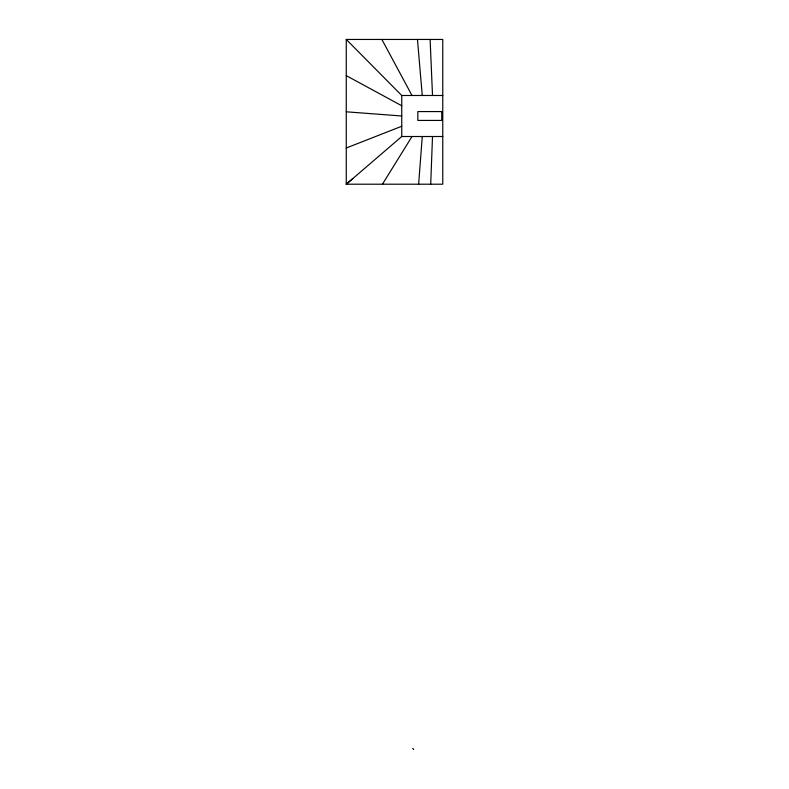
<?xml version="1.0" encoding="UTF-8"?>
<svg xmlns="http://www.w3.org/2000/svg" width="789" height="789" viewBox="0 0 789 789"><rect width="100%" height="100%" fill="white"/><g stroke="black" fill="none" stroke-linecap="round" stroke-linejoin="round"><path stroke-width="1.18" d="M442.767 136.507L401.749 136.507L346.263 184.202L346.263 39.45L442.767 39.45L442.767 184.202L346.233 184.202M430.705 184.202L432.51 136.507M418.643 184.202L422.263 136.507M382.448 184.202L412.006 136.507M346.263 184.172L352.732 178.62M346.263 147.997L401.749 126.25M346.263 39.45L401.749 95.489L442.767 95.489M346.263 111.811L401.749 115.993M346.263 75.636L401.749 105.746M412.765 748.327L413.663 749.55M381.866 39.45L412.006 95.489M417.46 39.45L422.263 95.489M430.113 39.45L432.51 95.489M401.749 95.489L401.749 136.507M441.761 111.574L417.835 111.574L417.835 120.421L441.761 120.421L441.761 111.574"/></g></svg>
